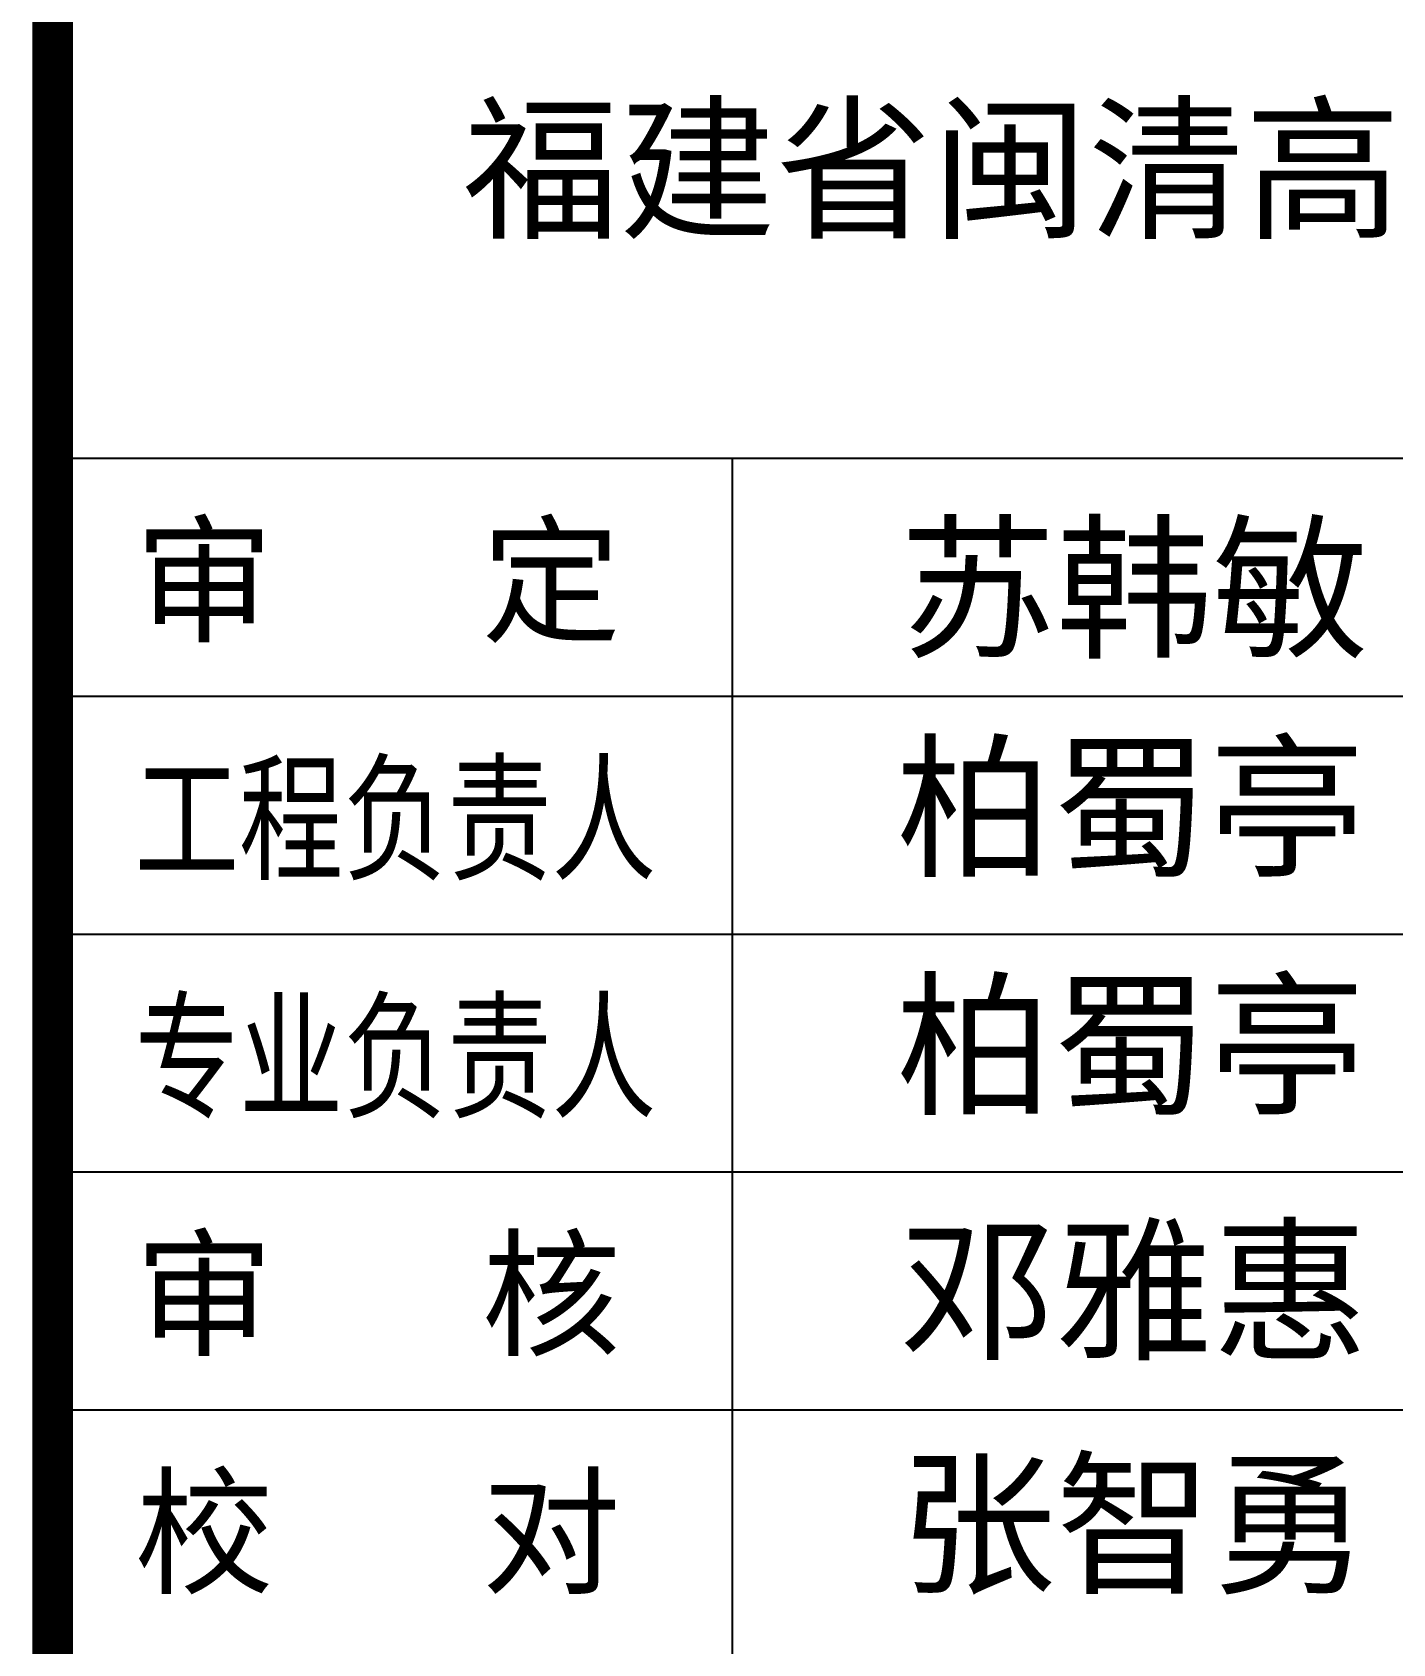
# Model space of a CAD drawing. Extents: x 0 to 2037025, y -2738621 to 0.
# Drawn here: x 996178 to 998181, y -1559267 to -1556896 of the extents above; entities that cross this region are included whole.
import ezdxf

# ---------------------------------------------------------------- set-up
doc = ezdxf.new("R2010")
doc.units = 0
doc.header["$LTSCALE"] = 10
doc.header["$MEASUREMENT"] = 0
doc.layers.add('图框', color=142, linetype='Continuous')
doc.styles.add('图框字型一', font='')
doc.styles.get('图框字型一').set_extended_font_data('SimSun')

# ---------------------------------------------------------------- blocks, each defined once
blk = doc.blocks.new('图框A1')
at = {"layer": '图框'}
for p, q in [((76100, 12000), (83100, 12000)), ((78100, 12000), (78100, 7100)), ((76100, 11300), (83100, 11300)), ((76100, 10600), (83100, 10600)), ((76100, 9900), (83100, 9900)), ((76100, 9200), (83100, 9200))]:
    blk.add_line(p, q, dxfattribs=at)
at = {"layer": '图框', "const_width": 120}
blk.add_lwpolyline([(76100, 58400), (76100, 1000)], dxfattribs=at)
at = {"layer": '图框', "style": '图框字型一'}
for s, p in [('审   定', (76341.6, 11490.4)), ('审   核', (76341.6, 9390.4)), ('校   对', (76341.6, 8690.4))]:
    blk.add_text(s, height=300, dxfattribs=at).set_placement(p)
at = {"layer": '图框', "style": '图框字型一', "width": 0.75}
for s, p in [('工程负责人', (76341.6, 10790.4)), ('专业负责人', (76341.6, 10090.4))]:
    blk.add_text(s, height=300, dxfattribs=at).set_placement(p)
blk = doc.blocks.new('A$C16A05140')
blk.add_line((-7000, 4900), (-7000, 0))
at = {"layer": '图框'}
for p, q in [((-7000, 4900), (0, 4900)), ((-7000, 4900), (0, 4900)), ((-7000, 4900), (-7000, 0)), ((-5000, 4900), (-5000, 0)), ((-5000, 4900), (-5000, 0)), ((-7000, 4200), (0, 4200)), ((-7000, 4200), (0, 4200)), ((-7000, 3500), (0, 3500)), ((-7000, 3500), (0, 3500)), ((-7000, 2800), (0, 2800)), ((-7000, 2800), (0, 2800)), ((-7000, 2100), (0, 2100)), ((-7000, 2100), (0, 2100))]:
    blk.add_line(p, q, dxfattribs=at)
at = {"layer": '图框', "style": '图框字型一'}
for s, height, p in [('福建省闽清高级中学', 337.55, (-5792.4, 5581.7)), ('审   定', 300, (-6758.4, 4390.4)), ('审   定', 300, (-6758.4, 4390.4)), ('苏韩敏', 337.55, (-4506.9, 4348.9)), ('苏韩敏', 337.55, (-4506.9, 4348.9)), ('柏蜀亭', 337.55, (-4517.4, 3704.5)), ('柏蜀亭', 337.55, (-4517.4, 3704.5)), ('柏蜀亭', 337.55, (-4517.4, 3004.5)), ('柏蜀亭', 337.55, (-4517.4, 3004.5)), ('邓雅惠', 337.55, (-4506.9, 2282.1)), ('邓雅惠', 337.55, (-4506.9, 2282.1)), ('审   核', 300, (-6758.4, 2290.4)), ('审   核', 300, (-6758.4, 2290.4)), ('张智勇', 337.55, (-4506.9, 1594.9)), ('张智勇', 337.55, (-4506.9, 1594.9)), ('校   对', 300, (-6758.4, 1590.4)), ('校   对', 300, (-6758.4, 1590.4))]:
    blk.add_text(s, height=height, dxfattribs=at).set_placement(p)
at = {"layer": '图框', "style": '图框字型一', "width": 0.75}
for s, p in [('工程负责人', (-6758.4, 3690.4)), ('工程负责人', (-6758.4, 3690.4)), ('专业负责人', (-6758.4, 2990.4)), ('专业负责人', (-6758.4, 2990.4))]:
    blk.add_text(s, height=300, dxfattribs=at).set_placement(p)

msp = doc.modelspace()

# ---------------------------------------------------------------- block references
at = {"xscale": 0.5, "yscale": 0.5, "zscale": 0.5}
for name, p in [('图框A1', (958158.5, -1563523.1)), ('A$C16A05140', (999708.5, -1559973.1))]:
    msp.add_blockref(name, p, dxfattribs=at)

doc.saveas('drawing.dxf')
